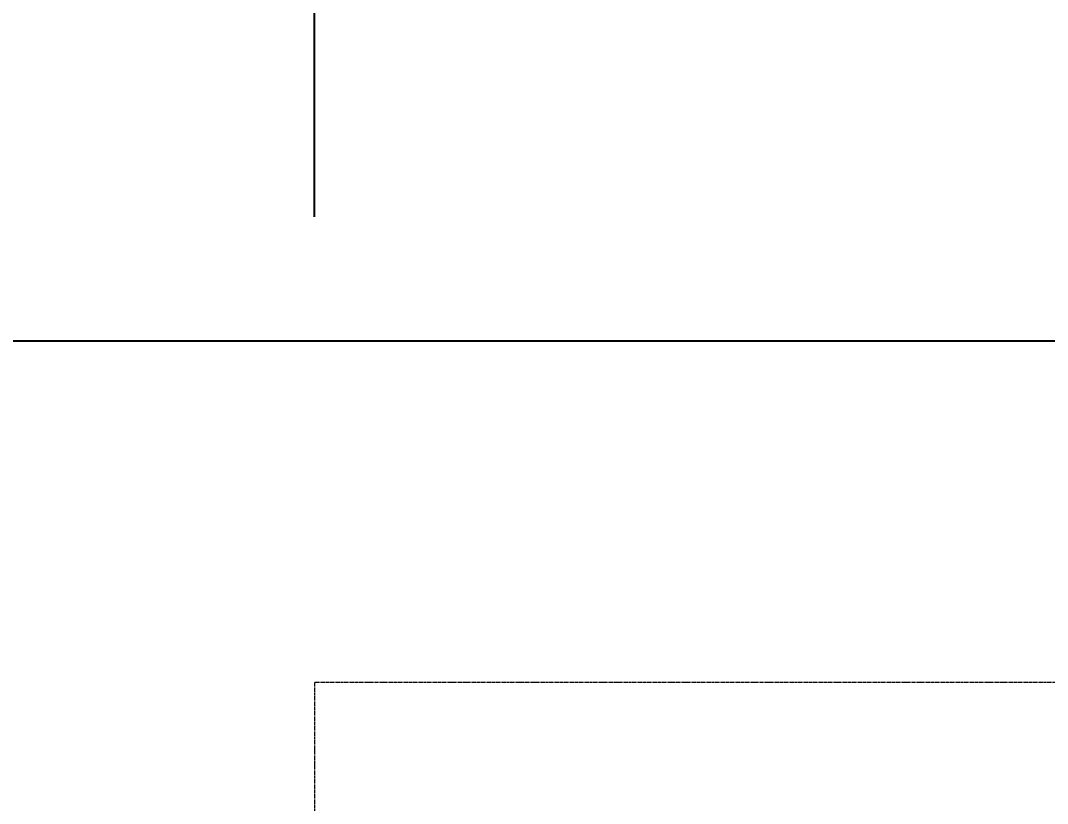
# Model space of a CAD drawing. Header units: millimetres. Extents: x -9013 to 516, y -36629 to 6082.
# Drawn here: x -948.2 to -647.7, y -26069 to -25839.9 of the extents above; entities that cross this region are included whole.
import ezdxf

# ---------------------------------------------------------------- set-up
doc = ezdxf.new("R2010")
doc.units = ezdxf.units.MM
doc.header["$LTSCALE"] = 0.05
doc.linetypes.add('CENTER', pattern=[50.8, 31.75, -6.35, 6.35, -6.35])
doc.linetypes.add('CENTER2', pattern=[28.575, 19.05, -3.175, 3.175, -3.175])
doc.layers.get('0').update_dxf_attribs({"lineweight": 18})
doc.layers.get('Defpoints').update_dxf_attribs({"color": 140, "lineweight": 18})
doc.layers.add('2CONC', color=4, linetype='Continuous')
doc.layers.add('G-Anno-Std-Cntr', color=1, linetype='CENTER2', lineweight=18)
doc.styles.add('trebuchet_MS', font='trebuc.ttf')
doc.dimstyles.new('MGP', dxfattribs={"dimtxt": 2.5, "dimasz": 2.5, "dimexe": 1.25, "dimexo": 0.625, "dimtad": 1, "dimdec": 0, "dimtxsty": 'trebuchet_MS', "dimcen": 2.5, "dimclrt": 7, "dimadec": 0, "dimazin": 0, "dimtfac": 1, "dimtdec": 0, "dimtmove": 0, "dimatfit": 3, "dimfxl": 1.148294, "dimfxlon": 1, "dimarcsym": 2})

# ---------------------------------------------------------------- blocks, each defined once
blk = doc.blocks.new('gas meter 1')
at = {"layer": 'G-Anno-Std-Cntr'}
blk.add_lwpolyline([(-6480.2, 2746.98), (-6230.2, 2746.98), (-6230.2, 3196.98), (-6480.2, 3196.98)], close=True, dxfattribs=at)
blk = doc.blocks.new('*D1000')
at = {"color": 0, "lineweight": -2, "transparency": 16777216}
for p, q in [((-962.2, -25897.39), (-962.2, -25769.56)), ((-862.2, -25897.39), (-862.2, -25769.56)), ((-937.2, -25782.56), (-887.2, -25782.56))]:
    blk.add_line(p, q, dxfattribs=at)
at = {"color": 0, "transparency": 16777216}
for points in [[(-937.2, -25778.39), (-937.2, -25786.73), (-962.2, -25782.56)], [(-887.2, -25778.39), (-887.2, -25786.73), (-862.2, -25782.56)]]:
    blk.add_solid(points, dxfattribs=at)
at = {"layer": 'Defpoints', "color": 0, "transparency": 16777216}
for p in [(-862.2, -25782.56), (-962.2, -26060.28), (-862.2, -26060.28)]:
    blk.add_point(p, dxfattribs=at)
at = {"color": 7, "transparency": 16777216, "insert": (-912.2, -25763.84), "char_height": 25, "attachment_point": 5, "style": 'trebuchet_MS'}
blk.add_mtext('100', dxfattribs=at)
blk = doc.blocks.new('*D1001')
at = {"color": 0, "lineweight": -2, "transparency": 16777216}
for p, q in [((-862.2, -25897.39), (-862.2, -25769.56)), ((-612.2, -25897.39), (-612.2, -25769.56)), ((-837.2, -25782.56), (-637.2, -25782.56))]:
    blk.add_line(p, q, dxfattribs=at)
at = {"color": 0, "transparency": 16777216}
for points in [[(-837.2, -25778.39), (-837.2, -25786.73), (-862.2, -25782.56)], [(-637.2, -25778.39), (-637.2, -25786.73), (-612.2, -25782.56)]]:
    blk.add_solid(points, dxfattribs=at)
at = {"layer": 'Defpoints', "color": 0, "transparency": 16777216}
for p in [(-612.2, -25782.56), (-862.2, -26060.28), (-612.2, -26060.28)]:
    blk.add_point(p, dxfattribs=at)
at = {"color": 7, "transparency": 16777216, "insert": (-737.2, -25763.84), "char_height": 25, "attachment_point": 5, "style": 'trebuchet_MS'}
blk.add_mtext('250', dxfattribs=at)
blk = doc.blocks.new('*D1005')
at = {"color": 0, "lineweight": -2, "transparency": 16777216}
for p, q in [((-2362.2, -25760.85), (-2362.2, -25633.02)), ((-397.2, -25760.85), (-397.2, -25633.02)), ((-2337.2, -25646.02), (-422.2, -25646.02))]:
    blk.add_line(p, q, dxfattribs=at)
at = {"color": 0, "transparency": 16777216}
for points in [[(-2337.2, -25641.85), (-2337.2, -25650.18), (-2362.2, -25646.02)], [(-422.2, -25641.85), (-422.2, -25650.18), (-397.2, -25646.02)]]:
    blk.add_solid(points, dxfattribs=at)
at = {"layer": 'Defpoints', "color": 0, "transparency": 16777216}
for p in [(-397.2, -25646.02), (-2362.2, -25981.33), (-397.2, -26021.19)]:
    blk.add_point(p, dxfattribs=at)
at = {"color": 7, "transparency": 16777216, "insert": (-1379.7, -25627.25), "char_height": 25, "attachment_point": 5, "style": 'trebuchet_MS'}
blk.add_mtext('1965', dxfattribs=at)

msp = doc.modelspace()

# ---------------------------------------------------------------- linework, layer by layer
at = {"layer": '2CONC', "lineweight": -3}
msp.add_line((-2362.2, -25933.65), (-397.2, -25933.65), dxfattribs=at)

# ---------------------------------------------------------------- block references
at = {"layer": 'G-Anno-Std-Cntr', "color": 7, "linetype": 'CENTER'}
msp.add_blockref('gas meter 1', (5618, -29230.63), dxfattribs=at)

# ---------------------------------------------------------------- dimensions: what is measured, and where the dimension line sits
for base, p1, p2, picture, middle in [((-397.2, -25646.02), (-2362.2, -25981.33), (-397.2, -26021.19), '*D1005', (-1379.7, -25627.25)), ((-862.2, -25782.56), (-962.2, -26060.28), (-862.2, -26060.28), '*D1000', (-912.2, -25763.84)), ((-612.2, -25782.56), (-862.2, -26060.28), (-612.2, -26060.28), '*D1001', (-737.2, -25763.84))]:
    dim = msp.add_linear_dim(base=base, p1=p1, p2=p2, dimstyle='MGP', override={"dimscale": 100, "dimtxt": 0.25, "dimasz": 0.25, "dimexe": 0.13, "dimexo": 0.06, "dimgap": 0.06, "dimarcsym": 1})
    dim.commit()
    dim.dimension.update_dxf_attribs({"geometry": picture, "text_midpoint": middle})

doc.saveas('drawing.dxf')
